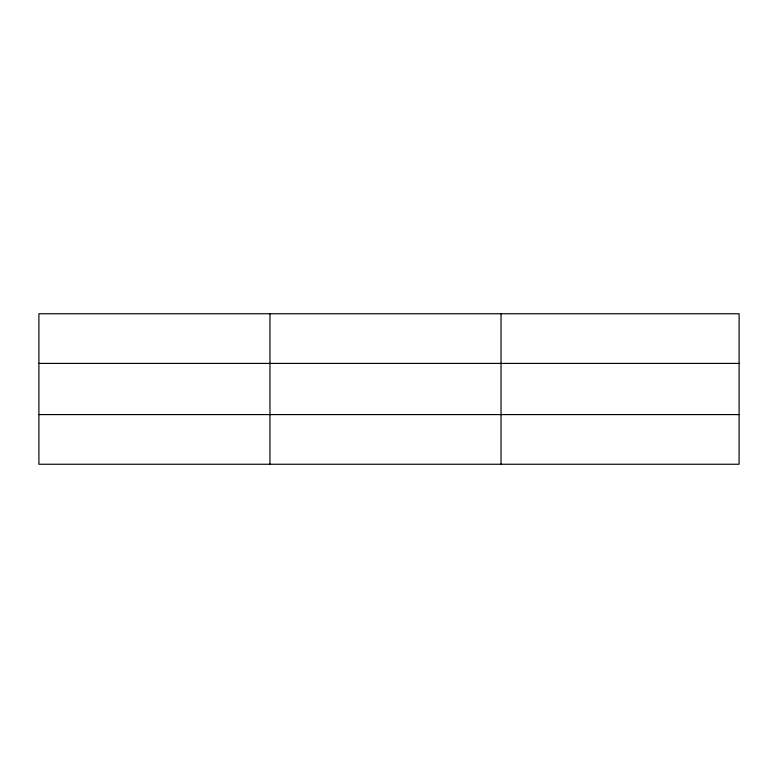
<?xml version="1.0" encoding="UTF-8"?>
<svg xmlns="http://www.w3.org/2000/svg" width="778" height="778" viewBox="0 0 778 778"><rect width="100%" height="100%" fill="white"/><g stroke="black" fill="none" stroke-linecap="round" stroke-linejoin="round"><path stroke-width="1.17" d="M269.966 464.252L269.966 313.748M501.032 464.252L501.032 313.748M739.1 363.414L739.1 313.748L38.9 313.748L38.9 464.252L739.1 464.252L739.1 363.414L38.9 363.414M38.9 414.586L739.1 414.586"/></g></svg>
